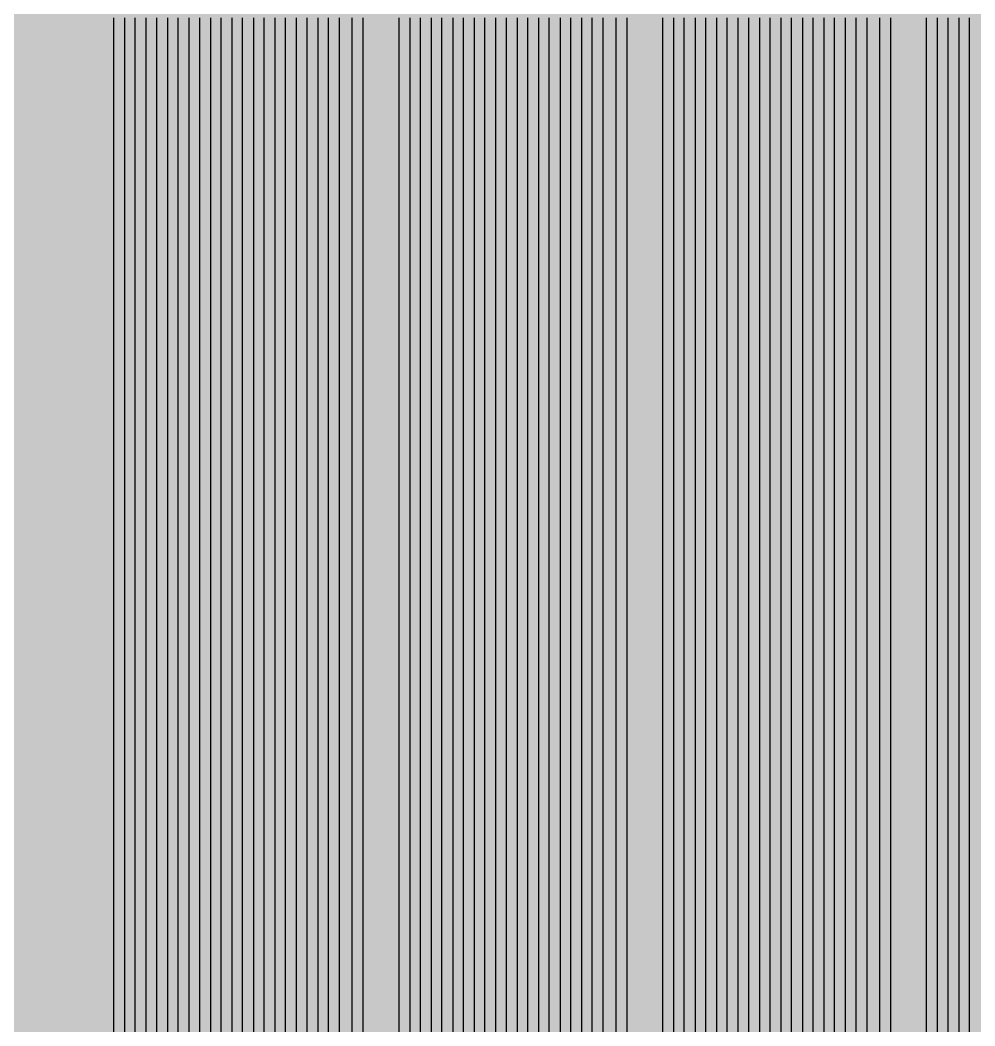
# Model space of a CAD drawing. Header units: metres. Extents: x -7240 to 10960, y -29667 to 1823.
# Drawn here: x -59.8 to 251.5, y -15561.6 to -15233.6 of the extents above; entities that cross this region are included whole.
import ezdxf

# ---------------------------------------------------------------- set-up
doc = ezdxf.new("R2010")
doc.units = ezdxf.units.M
doc.layers.add('Metal1', color=4, linetype='CONTINUOUS')
doc.layers.add('Polyimide', color=7, linetype='CONTINUOUS')

msp = doc.modelspace()

# ---------------------------------------------------------------- hatches: boundary and pattern name
at = {"layer": 'Polyimide'}
msp.add_hatch(color=7, dxfattribs=at).paths.add_polyline_path([(4088.45, -11806.89), (4098.72, -11851.21), (4115.58, -11893.47), (4138.63, -11932.7), (4167.35, -11967.99), (4201.08, -11998.53), (4239.03, -12023.62), (4280.35, -12042.68), (4349.18, -12073.73), (4413.2, -12113.76), (4471.26, -12162.04), (4522.3, -12217.69), (4565.39, -12279.7), (4599.74, -12346.94), (4624.73, -12418.19), (4639.91, -12492.16), (4645, -12567.5), (4639.91, -12642.84), (4624.73, -12716.8), (4599.74, -12788.06), (4565.39, -12855.3), (4522.3, -12917.31), (4471.26, -12972.96), (4413.2, -13021.24), (4349.18, -13061.27), (4280.35, -13092.32), (4239.03, -13111.38), (4201.08, -13136.47), (4167.35, -13167.01), (4138.63, -13202.3), (4115.58, -13241.52), (4098.72, -13283.78), (4088.45, -13328.11), (4085, -13373.48), (4085, -13567.5), (4099.45, -13861.55), (4142.64, -14152.77), (4214.18, -14438.35), (4313.36, -14715.55), (4439.24, -14981.69), (4590.59, -15234.21), (4765.97, -15470.68), (4963.68, -15688.82), (5181.82, -15886.53), (5418.29, -16061.91), (5670.81, -16213.26), (5936.95, -16339.14), (6214.15, -16438.32), (6499.73, -16509.85), (6790.95, -16553.05), (7085, -16567.5), (9960.38, -16567.5), (10038.79, -16571.35), (10116.45, -16582.87), (10192.6, -16601.95), (10266.52, -16628.4), (10337.49, -16661.96), (10404.83, -16702.32), (10467.89, -16749.09), (10526.06, -16801.81), (10578.78, -16859.98), (10625.55, -16923.04), (10665.91, -16990.38), (10699.48, -17061.35), (10725.93, -17135.27), (10745, -17211.43), (10756.52, -17289.08), (10760.38, -17367.5), (10760.38, -21957.3), (10721.61, -22012.91), (10685.97, -22070.59), (10653.58, -22130.14), (10624.53, -22191.39), (10598.92, -22254.16), (10576.82, -22318.25), (10558.3, -22383.46), (10543.41, -22449.6), (10532.21, -22516.46), (10524.72, -22583.84), (10520.97, -22651.53), (10520.97, -22719.32), (10524.72, -22787.01), (10532.21, -22854.38), (10543.41, -22921.24), (10558.3, -22987.38), (10576.82, -23052.6), (10598.92, -23116.68), (10624.53, -23179.45), (10653.58, -23240.71), (10685.97, -23300.26), (10721.61, -23357.93), (10760.38, -23413.54), (10760.38, -28667.5), (10756.52, -28745.91), (10745, -28823.57), (10725.93, -28899.73), (10699.48, -28973.65), (10665.91, -29044.62), (10625.55, -29111.96), (10578.78, -29175.01), (10526.06, -29233.19), (10467.89, -29285.91), (10404.83, -29332.68), (10337.49, -29373.04), (10266.52, -29406.6), (10192.6, -29433.05), (10116.45, -29452.13), (10038.79, -29463.65), (9960.38, -29467.5), (-6239.63, -29467.5), (-6318.04, -29463.65), (-6395.7, -29452.13), (-6471.85, -29433.05), (-6545.77, -29406.6), (-6616.74, -29373.04), (-6684.08, -29332.68), (-6747.14, -29285.91), (-6805.31, -29233.19), (-6858.03, -29175.01), (-6904.8, -29111.96), (-6945.16, -29044.62), (-6978.73, -28973.65), (-7005.18, -28899.73), (-7024.25, -28823.57), (-7035.77, -28745.91), (-7039.63, -28667.5), (-7039.63, -23426.32), (-6999.36, -23370.07), (-6962.33, -23311.63), (-6928.66, -23251.2), (-6898.45, -23188.96), (-6871.81, -23125.12), (-6848.81, -23059.88), (-6829.53, -22993.44), (-6814.04, -22926.02), (-6802.37, -22857.83), (-6794.57, -22789.09), (-6790.67, -22720.02), (-6790.67, -22650.84), (-6794.57, -22581.77), (-6802.37, -22513.03), (-6814.04, -22444.84), (-6829.53, -22377.42), (-6848.81, -22310.98), (-6871.81, -22245.74), (-6898.45, -22181.89), (-6928.66, -22119.66), (-6962.33, -22059.22), (-6999.36, -22000.79), (-7039.63, -21944.54), (-7039.63, -17367.5), (-7035.77, -17289.08), (-7024.25, -17211.43), (-7005.18, -17135.27), (-6978.73, -17061.35), (-6945.16, -16990.38), (-6904.8, -16923.04), (-6858.03, -16859.98), (-6805.31, -16801.81), (-6747.14, -16749.09), (-6684.08, -16702.32), (-6616.74, -16661.96), (-6545.77, -16628.4), (-6471.85, -16601.95), (-6395.7, -16582.87), (-6318.04, -16571.35), (-6239.63, -16567.5), (-3334, -16567.5), (-3039.95, -16553.05), (-2748.73, -16509.85), (-2463.15, -16438.32), (-2185.95, -16339.14), (-1919.81, -16213.26), (-1667.29, -16061.91), (-1430.82, -15886.53), (-1212.68, -15688.82), (-1014.97, -15470.68), (-839.59, -15234.21), (-688.24, -14981.69), (-562.36, -14715.55), (-463.18, -14438.35), (-391.64, -14152.77), (-348.45, -13861.55), (-334, -13567.5), (-334, -13373.48), (-337.45, -13328.11), (-347.72, -13283.78), (-364.58, -13241.52), (-387.63, -13202.3), (-416.35, -13167.01), (-450.08, -13136.47), (-488.03, -13111.38), (-529.35, -13092.32), (-529.35, -13092.32), (-598.18, -13061.27), (-662.2, -13021.24), (-720.26, -12972.96), (-771.3, -12917.31), (-814.39, -12855.3), (-848.74, -12788.06), (-873.73, -12716.8), (-888.91, -12642.84), (-894, -12567.5), (-888.91, -12492.16), (-873.73, -12418.19), (-848.74, -12346.94), (-814.39, -12279.7), (-771.3, -12217.69), (-720.26, -12162.04), (-662.2, -12113.76), (-598.18, -12073.73), (-529.35, -12042.68), (-488.03, -12023.62), (-450.08, -11998.53), (-416.35, -11967.99), (-387.63, -11932.7), (-364.58, -11893.47), (-347.72, -11851.21), (-337.45, -11806.89), (-334, -11761.52), (-334, -11074.31), (-337.45, -11028.94), (-347.72, -10984.62), (-364.58, -10942.36), (-387.63, -10903.13), (-416.35, -10867.84), (-450.08, -10837.3), (-488.03, -10812.21), (-529.35, -10793.16), (-529.35, -10793.16), (-598.18, -10762.1), (-662.2, -10722.07), (-720.26, -10673.8), (-771.3, -10618.15), (-814.39, -10556.13), (-848.74, -10488.89), (-873.73, -10417.64), (-888.91, -10343.67), (-894, -10268.33), (-888.91, -10192.99), (-873.73, -10119.03), (-848.74, -10047.77), (-814.39, -9980.53), (-771.3, -9918.52), (-720.26, -9862.87), (-662.2, -9814.59), (-598.18, -9774.56), (-529.35, -9743.51), (-488.03, -9724.45), (-450.08, -9699.36), (-416.35, -9668.82), (-387.63, -9633.53), (-364.58, -9594.31), (-347.72, -9552.05), (-337.45, -9507.72), (-334, -9462.35), (-334, -8775.14), (-337.45, -8729.78), (-347.72, -8685.45), (-364.58, -8643.19), (-387.63, -8603.96), (-416.35, -8568.68), (-450.08, -8538.14), (-488.03, -8513.05), (-529.35, -8493.99), (-529.35, -8493.99), (-598.18, -8462.94), (-662.2, -8422.91), (-720.26, -8374.63), (-771.3, -8318.98), (-814.39, -8256.97), (-848.74, -8189.73), (-873.73, -8118.47), (-888.91, -8044.5), (-894, -7969.17), (-888.91, -7893.83), (-873.73, -7819.86), (-848.74, -7748.61), (-814.39, -7681.36), (-771.3, -7619.35), (-720.26, -7563.7), (-662.2, -7515.42), (-598.18, -7475.4), (-529.35, -7444.34), (-529.35, -7444.34), (-488.03, -7425.28), (-450.08, -7400.2), (-416.35, -7369.66), (-387.63, -7334.37), (-364.58, -7295.14), (-347.72, -7252.88), (-337.45, -7208.56), (-334, -7163.19), (-334, -6475.98), (-337.45, -6430.61), (-347.72, -6386.29), (-364.58, -6344.02), (-387.63, -6304.8), (-416.35, -6269.51), (-450.08, -6238.97), (-488.03, -6213.88), (-529.35, -6194.82), (-529.35, -6194.82), (-598.18, -6163.77), (-662.2, -6123.74), (-720.26, -6075.46), (-771.3, -6019.81), (-814.39, -5957.8), (-848.74, -5890.56), (-873.73, -5819.31), (-888.91, -5745.34), (-894, -5670), (-888.91, -5594.66), (-873.73, -5520.69), (-848.74, -5449.44), (-814.39, -5382.2), (-771.3, -5320.19), (-720.26, -5264.54), (-662.2, -5216.26), (-598.18, -5176.23), (-529.35, -5145.18), (-529.35, -5145.18), (-488.03, -5126.12), (-450.08, -5101.03), (-416.35, -5070.49), (-387.63, -5035.2), (-364.58, -4995.98), (-347.72, -4953.71), (-337.45, -4909.39), (-334, -4864.02), (-334, 380), (-334, 1522.5), (-289, 1522.5), (-288.78, 1515.63), (-288.1, 1508.79), (-286.98, 1502.02), (-285.42, 1495.32), (-283.43, 1488.75), (-281.01, 1482.32), (-278.17, 1476.06), (-274.93, 1470), (-271.3, 1464.17), (-267.3, 1458.58), (-262.94, 1453.27), (-258.25, 1448.25), (-253.23, 1443.56), (-247.92, 1439.2), (-242.33, 1435.2), (-236.5, 1431.57), (-230.44, 1428.33), (-224.18, 1425.49), (-217.75, 1423.07), (-211.18, 1421.08), (-204.48, 1419.52), (-197.71, 1418.4), (-190.87, 1417.72), (-184, 1417.5), (-177.13, 1417.72), (-170.29, 1418.4), (-163.52, 1419.52), (-156.82, 1421.08), (-150.25, 1423.07), (-143.82, 1425.49), (-137.56, 1428.33), (-131.5, 1431.57), (-125.67, 1435.2), (-120.08, 1439.2), (-114.77, 1443.56), (-109.75, 1448.25), (-105.06, 1453.27), (-100.7, 1458.58), (-96.7, 1464.17), (-93.07, 1470), (-89.83, 1476.06), (-86.99, 1482.32), (-84.57, 1488.75), (-82.58, 1495.32), (-81.02, 1502.02), (-79.9, 1508.79), (-79.22, 1515.63), (-79, 1522.5), (1786, 1522.5), (3835, 1522.5), (3835.21, 1529.04), (3835.86, 1535.55), (3836.92, 1542.01), (3838.41, 1548.38), (3840.31, 1554.64), (3842.61, 1560.77), (3845.31, 1566.73), (3848.4, 1572.5), (3851.85, 1578.06), (3855.66, 1583.38), (3859.82, 1588.43), (3864.29, 1593.21), (3869.07, 1597.68), (3874.12, 1601.84), (3879.44, 1605.65), (3885, 1609.1), (3890.77, 1612.19), (3896.73, 1614.89), (3902.86, 1617.19), (3909.12, 1619.09), (3915.49, 1620.58), (3921.95, 1621.64), (3928.46, 1622.29), (3935, 1622.5), (3941.54, 1622.29), (3948.05, 1621.64), (3954.51, 1620.58), (3960.88, 1619.09), (3967.14, 1617.19), (3973.27, 1614.89), (3979.23, 1612.19), (3985, 1609.1), (3990.56, 1605.65), (3995.88, 1601.84), (4000.93, 1597.68), (4005.71, 1593.21), (4010.18, 1588.43), (4014.34, 1583.38), (4018.15, 1578.06), (4021.6, 1572.5), (4024.69, 1566.73), (4027.39, 1560.77), (4029.69, 1554.64), (4031.59, 1548.38), (4033.08, 1542.01), (4034.14, 1535.55), (4034.79, 1529.04), (4035, 1522.5), (4085, 1522.5), (4085, 380), (4085, 330), (4085, -4864.02), (4088.45, -4909.39), (4098.72, -4953.71), (4115.58, -4995.98), (4138.63, -5035.2), (4167.35, -5070.49), (4201.08, -5101.03), (4239.03, -5126.12), (4280.35, -5145.18), (4280.35, -5145.18), (4349.18, -5176.23), (4413.2, -5216.26), (4471.26, -5264.54), (4522.3, -5320.19), (4565.39, -5382.2), (4599.74, -5449.44), (4624.73, -5520.69), (4639.91, -5594.66), (4645, -5670), (4639.91, -5745.34), (4624.73, -5819.31), (4599.74, -5890.56), (4565.39, -5957.8), (4522.3, -6019.81), (4471.26, -6075.46), (4413.2, -6123.74), (4349.18, -6163.77), (4280.35, -6194.82), (4239.03, -6213.88), (4201.08, -6238.97), (4167.35, -6269.51), (4138.63, -6304.8), (4115.58, -6344.02), (4098.72, -6386.29), (4088.45, -6430.61), (4085, -6475.98), (4085, -11761.52), (4088.45, -11806.89)])

# ---------------------------------------------------------------- linework, layer by layer
at = {"layer": 'Metal1'}
for points in [[(-29.25, -15575.7), (-29.25, -15552.84), (-29.25, -15529.98), (-29.25, -15507.13), (-29.25, -15484.27), (-29.25, -15461.41), (-29.25, -15438.56), (-29.25, -15415.7), (-29.25, -15392.84), (-29.25, -15369.99), (-29.25, -15347.13), (-29.25, -15324.27), (-29.25, -15301.42), (-29.25, -15278.56), (-29.25, -15255.7), (-29.25, -15232.85)], [(-25.75, -15232.85), (-25.75, -15255.7), (-25.75, -15278.56), (-25.75, -15301.42), (-25.75, -15324.27), (-25.75, -15347.13), (-25.75, -15369.99), (-25.75, -15392.84), (-25.75, -15415.7), (-25.75, -15438.56), (-25.75, -15461.41), (-25.75, -15484.27), (-25.75, -15507.13), (-25.75, -15529.98), (-25.75, -15552.84), (-25.75, -15575.7)], [(-22.25, -15575.7), (-22.25, -15552.84), (-22.25, -15529.98), (-22.25, -15507.13), (-22.25, -15484.27), (-22.25, -15461.41), (-22.25, -15438.56), (-22.25, -15415.7), (-22.25, -15392.84), (-22.25, -15369.99), (-22.25, -15347.13), (-22.25, -15324.27), (-22.25, -15301.42), (-22.25, -15278.56), (-22.25, -15255.7), (-22.25, -15232.85)], [(-18.75, -15232.85), (-18.75, -15255.7), (-18.75, -15278.56), (-18.75, -15301.42), (-18.75, -15324.27), (-18.75, -15347.13), (-18.75, -15369.99), (-18.75, -15392.84), (-18.75, -15415.7), (-18.75, -15438.56), (-18.75, -15461.41), (-18.75, -15484.27), (-18.75, -15507.13), (-18.75, -15529.98), (-18.75, -15552.84), (-18.75, -15575.7)], [(-15.25, -15575.7), (-15.25, -15552.84), (-15.25, -15529.98), (-15.25, -15507.13), (-15.25, -15484.27), (-15.25, -15461.41), (-15.25, -15438.56), (-15.25, -15415.7), (-15.25, -15392.84), (-15.25, -15369.99), (-15.25, -15347.13), (-15.25, -15324.27), (-15.25, -15301.42), (-15.25, -15278.56), (-15.25, -15255.7), (-15.25, -15232.85)], [(-11.75, -15232.85), (-11.75, -15255.7), (-11.75, -15278.56), (-11.75, -15301.42), (-11.75, -15324.27), (-11.75, -15347.13), (-11.75, -15369.99), (-11.75, -15392.84), (-11.75, -15415.7), (-11.75, -15438.56), (-11.75, -15461.41), (-11.75, -15484.27), (-11.75, -15507.13), (-11.75, -15529.98), (-11.75, -15552.84), (-11.75, -15575.7)], [(-8.25, -15575.7), (-8.25, -15552.84), (-8.25, -15529.98), (-8.25, -15507.13), (-8.25, -15484.27), (-8.25, -15461.41), (-8.25, -15438.56), (-8.25, -15415.7), (-8.25, -15392.84), (-8.25, -15369.99), (-8.25, -15347.13), (-8.25, -15324.27), (-8.25, -15301.42), (-8.25, -15278.56), (-8.25, -15255.7), (-8.25, -15232.85)], [(-4.75, -15232.85), (-4.75, -15255.7), (-4.75, -15278.56), (-4.75, -15301.42), (-4.75, -15324.27), (-4.75, -15347.13), (-4.75, -15369.99), (-4.75, -15392.84), (-4.75, -15415.7), (-4.75, -15438.56), (-4.75, -15461.41), (-4.75, -15484.27), (-4.75, -15507.13), (-4.75, -15529.98), (-4.75, -15552.84), (-4.75, -15575.7)], [(-1.25, -15575.7), (-1.25, -15552.84), (-1.25, -15529.98), (-1.25, -15507.13), (-1.25, -15484.27), (-1.25, -15461.41), (-1.25, -15438.56), (-1.25, -15415.7), (-1.25, -15392.84), (-1.25, -15369.99), (-1.25, -15347.13), (-1.25, -15324.27), (-1.25, -15301.42), (-1.25, -15278.56), (-1.25, -15255.7), (-1.25, -15232.85)], [(2.25, -15232.85), (2.25, -15255.7), (2.25, -15278.56), (2.25, -15301.42), (2.25, -15324.27), (2.25, -15347.13), (2.25, -15369.99), (2.25, -15392.84), (2.25, -15415.7), (2.25, -15438.56), (2.25, -15461.41), (2.25, -15484.27), (2.25, -15507.13), (2.25, -15529.98), (2.25, -15552.84), (2.25, -15575.7)], [(5.75, -15575.7), (5.75, -15552.84), (5.75, -15529.98), (5.75, -15507.13), (5.75, -15484.27), (5.75, -15461.41), (5.75, -15438.56), (5.75, -15415.7), (5.75, -15392.84), (5.75, -15369.99), (5.75, -15347.13), (5.75, -15324.27), (5.75, -15301.42), (5.75, -15278.56), (5.75, -15255.7), (5.75, -15232.85)], [(9.25, -15232.85), (9.25, -15255.7), (9.25, -15278.56), (9.25, -15301.42), (9.25, -15324.27), (9.25, -15347.13), (9.25, -15369.99), (9.25, -15392.84), (9.25, -15415.7), (9.25, -15438.56), (9.25, -15461.41), (9.25, -15484.27), (9.25, -15507.13), (9.25, -15529.98), (9.25, -15552.84), (9.25, -15575.7)], [(12.75, -15575.7), (12.75, -15552.84), (12.75, -15529.98), (12.75, -15507.13), (12.75, -15484.27), (12.75, -15461.41), (12.75, -15438.56), (12.75, -15415.7), (12.75, -15392.84), (12.75, -15369.99), (12.75, -15347.13), (12.75, -15324.27), (12.75, -15301.42), (12.75, -15278.56), (12.75, -15255.7), (12.75, -15232.85)], [(16.25, -15232.85), (16.25, -15255.7), (16.25, -15278.56), (16.25, -15301.42), (16.25, -15324.27), (16.25, -15347.13), (16.25, -15369.99), (16.25, -15392.84), (16.25, -15415.7), (16.25, -15438.56), (16.25, -15461.41), (16.25, -15484.27), (16.25, -15507.13), (16.25, -15529.98), (16.25, -15552.84), (16.25, -15575.7)], [(19.75, -15575.7), (19.75, -15552.84), (19.75, -15529.98), (19.75, -15507.13), (19.75, -15484.27), (19.75, -15461.41), (19.75, -15438.56), (19.75, -15415.7), (19.75, -15392.84), (19.75, -15369.99), (19.75, -15347.13), (19.75, -15324.27), (19.75, -15301.42), (19.75, -15278.56), (19.75, -15255.7), (19.75, -15232.85)], [(23.25, -15232.85), (23.25, -15255.7), (23.25, -15278.56), (23.25, -15301.42), (23.25, -15324.27), (23.25, -15347.13), (23.25, -15369.99), (23.25, -15392.84), (23.25, -15415.7), (23.25, -15438.56), (23.25, -15461.41), (23.25, -15484.27), (23.25, -15507.13), (23.25, -15529.98), (23.25, -15552.84), (23.25, -15575.7)], [(26.75, -15575.7), (26.75, -15552.84), (26.75, -15529.98), (26.75, -15507.13), (26.75, -15484.27), (26.75, -15461.41), (26.75, -15438.56), (26.75, -15415.7), (26.75, -15392.84), (26.75, -15369.99), (26.75, -15347.13), (26.75, -15324.27), (26.75, -15301.42), (26.75, -15278.56), (26.75, -15255.7), (26.75, -15232.85)], [(30.25, -15232.85), (30.25, -15255.7), (30.25, -15278.56), (30.25, -15301.42), (30.25, -15324.27), (30.25, -15347.13), (30.25, -15369.99), (30.25, -15392.84), (30.25, -15415.7), (30.25, -15438.56), (30.25, -15461.41), (30.25, -15484.27), (30.25, -15507.13), (30.25, -15529.98), (30.25, -15552.84), (30.25, -15575.7)], [(33.75, -15575.7), (33.75, -15552.84), (33.75, -15529.98), (33.75, -15507.13), (33.75, -15484.27), (33.75, -15461.41), (33.75, -15438.56), (33.75, -15415.7), (33.75, -15392.84), (33.75, -15369.99), (33.75, -15347.13), (33.75, -15324.27), (33.75, -15301.42), (33.75, -15278.56), (33.75, -15255.7), (33.75, -15232.85)], [(37.25, -15232.85), (37.25, -15255.7), (37.25, -15278.56), (37.25, -15301.42), (37.25, -15324.27), (37.25, -15347.13), (37.25, -15369.99), (37.25, -15392.84), (37.25, -15415.7), (37.25, -15438.56), (37.25, -15461.41), (37.25, -15484.27), (37.25, -15507.13), (37.25, -15529.98), (37.25, -15552.84), (37.25, -15575.7)], [(40.75, -15575.7), (40.75, -15552.84), (40.75, -15529.98), (40.75, -15507.13), (40.75, -15484.27), (40.75, -15461.41), (40.75, -15438.56), (40.75, -15415.7), (40.75, -15392.84), (40.75, -15369.99), (40.75, -15347.13), (40.75, -15324.27), (40.75, -15301.42), (40.75, -15278.56), (40.75, -15255.7), (40.75, -15232.85)], [(44.25, -15232.85), (44.25, -15255.7), (44.25, -15278.56), (44.25, -15301.42), (44.25, -15324.27), (44.25, -15347.13), (44.25, -15369.99), (44.25, -15392.84), (44.25, -15415.7), (44.25, -15438.56), (44.25, -15461.41), (44.25, -15484.27), (44.25, -15507.13), (44.25, -15529.98), (44.25, -15552.84), (44.25, -15575.7)], [(48.5, -15575.7), (48.5, -15552.84), (48.5, -15529.98), (48.5, -15507.13), (48.5, -15484.27), (48.5, -15461.41), (48.5, -15438.56), (48.5, -15415.7), (48.5, -15392.84), (48.5, -15369.99), (48.5, -15347.13), (48.5, -15324.27), (48.5, -15301.42), (48.5, -15278.56), (48.5, -15255.7), (48.5, -15232.85)], [(52, -15232.85), (52, -15255.7), (52, -15278.56), (52, -15301.42), (52, -15324.27), (52, -15347.13), (52, -15369.99), (52, -15392.84), (52, -15415.7), (52, -15438.56), (52, -15461.41), (52, -15484.27), (52, -15507.13), (52, -15529.98), (52, -15552.84), (52, -15575.7)], [(63.75, -15575.7), (63.75, -15552.84), (63.75, -15529.98), (63.75, -15507.13), (63.75, -15484.27), (63.75, -15461.41), (63.75, -15438.56), (63.75, -15415.7), (63.75, -15392.84), (63.75, -15369.99), (63.75, -15347.13), (63.75, -15324.27), (63.75, -15301.42), (63.75, -15278.56), (63.75, -15255.7), (63.75, -15232.85)], [(67.25, -15232.85), (67.25, -15255.7), (67.25, -15278.56), (67.25, -15301.42), (67.25, -15324.27), (67.25, -15347.13), (67.25, -15369.99), (67.25, -15392.84), (67.25, -15415.7), (67.25, -15438.56), (67.25, -15461.41), (67.25, -15484.27), (67.25, -15507.13), (67.25, -15529.98), (67.25, -15552.84), (67.25, -15575.7)], [(70.75, -15575.7), (70.75, -15552.84), (70.75, -15529.98), (70.75, -15507.13), (70.75, -15484.27), (70.75, -15461.41), (70.75, -15438.56), (70.75, -15415.7), (70.75, -15392.84), (70.75, -15369.99), (70.75, -15347.13), (70.75, -15324.27), (70.75, -15301.42), (70.75, -15278.56), (70.75, -15255.7), (70.75, -15232.85)], [(74.25, -15232.85), (74.25, -15255.7), (74.25, -15278.56), (74.25, -15301.42), (74.25, -15324.27), (74.25, -15347.13), (74.25, -15369.99), (74.25, -15392.84), (74.25, -15415.7), (74.25, -15438.56), (74.25, -15461.41), (74.25, -15484.27), (74.25, -15507.13), (74.25, -15529.98), (74.25, -15552.84), (74.25, -15575.7)], [(77.75, -15575.7), (77.75, -15552.84), (77.75, -15529.98), (77.75, -15507.13), (77.75, -15484.27), (77.75, -15461.41), (77.75, -15438.56), (77.75, -15415.7), (77.75, -15392.84), (77.75, -15369.99), (77.75, -15347.13), (77.75, -15324.27), (77.75, -15301.42), (77.75, -15278.56), (77.75, -15255.7), (77.75, -15232.85)], [(81.25, -15232.85), (81.25, -15255.7), (81.25, -15278.56), (81.25, -15301.42), (81.25, -15324.27), (81.25, -15347.13), (81.25, -15369.99), (81.25, -15392.84), (81.25, -15415.7), (81.25, -15438.56), (81.25, -15461.41), (81.25, -15484.27), (81.25, -15507.13), (81.25, -15529.98), (81.25, -15552.84), (81.25, -15575.7)], [(84.75, -15575.7), (84.75, -15552.84), (84.75, -15529.98), (84.75, -15507.13), (84.75, -15484.27), (84.75, -15461.41), (84.75, -15438.56), (84.75, -15415.7), (84.75, -15392.84), (84.75, -15369.99), (84.75, -15347.13), (84.75, -15324.27), (84.75, -15301.42), (84.75, -15278.56), (84.75, -15255.7), (84.75, -15232.85)], [(88.25, -15232.85), (88.25, -15255.7), (88.25, -15278.56), (88.25, -15301.42), (88.25, -15324.27), (88.25, -15347.13), (88.25, -15369.99), (88.25, -15392.84), (88.25, -15415.7), (88.25, -15438.56), (88.25, -15461.41), (88.25, -15484.27), (88.25, -15507.13), (88.25, -15529.98), (88.25, -15552.84), (88.25, -15575.7)], [(91.75, -15575.7), (91.75, -15552.84), (91.75, -15529.98), (91.75, -15507.13), (91.75, -15484.27), (91.75, -15461.41), (91.75, -15438.56), (91.75, -15415.7), (91.75, -15392.84), (91.75, -15369.99), (91.75, -15347.13), (91.75, -15324.27), (91.75, -15301.42), (91.75, -15278.56), (91.75, -15255.7), (91.75, -15232.85)], [(95.25, -15232.85), (95.25, -15255.7), (95.25, -15278.56), (95.25, -15301.42), (95.25, -15324.27), (95.25, -15347.13), (95.25, -15369.99), (95.25, -15392.84), (95.25, -15415.7), (95.25, -15438.56), (95.25, -15461.41), (95.25, -15484.27), (95.25, -15507.13), (95.25, -15529.98), (95.25, -15552.84), (95.25, -15575.7)], [(98.75, -15575.7), (98.75, -15552.84), (98.75, -15529.98), (98.75, -15507.13), (98.75, -15484.27), (98.75, -15461.41), (98.75, -15438.56), (98.75, -15415.7), (98.75, -15392.84), (98.75, -15369.99), (98.75, -15347.13), (98.75, -15324.27), (98.75, -15301.42), (98.75, -15278.56), (98.75, -15255.7), (98.75, -15232.85)], [(102.25, -15232.85), (102.25, -15255.7), (102.25, -15278.56), (102.25, -15301.42), (102.25, -15324.27), (102.25, -15347.13), (102.25, -15369.99), (102.25, -15392.84), (102.25, -15415.7), (102.25, -15438.56), (102.25, -15461.41), (102.25, -15484.27), (102.25, -15507.13), (102.25, -15529.98), (102.25, -15552.84), (102.25, -15575.7)], [(105.75, -15575.7), (105.75, -15552.84), (105.75, -15529.98), (105.75, -15507.13), (105.75, -15484.27), (105.75, -15461.41), (105.75, -15438.56), (105.75, -15415.7), (105.75, -15392.84), (105.75, -15369.99), (105.75, -15347.13), (105.75, -15324.27), (105.75, -15301.42), (105.75, -15278.56), (105.75, -15255.7), (105.75, -15232.85)], [(109.25, -15232.85), (109.25, -15255.7), (109.25, -15278.56), (109.25, -15301.42), (109.25, -15324.27), (109.25, -15347.13), (109.25, -15369.99), (109.25, -15392.84), (109.25, -15415.7), (109.25, -15438.56), (109.25, -15461.41), (109.25, -15484.27), (109.25, -15507.13), (109.25, -15529.98), (109.25, -15552.84), (109.25, -15575.7)], [(112.75, -15575.7), (112.75, -15552.84), (112.75, -15529.98), (112.75, -15507.13), (112.75, -15484.27), (112.75, -15461.41), (112.75, -15438.56), (112.75, -15415.7), (112.75, -15392.84), (112.75, -15369.99), (112.75, -15347.13), (112.75, -15324.27), (112.75, -15301.42), (112.75, -15278.56), (112.75, -15255.7), (112.75, -15232.85)], [(116.25, -15232.85), (116.25, -15255.7), (116.25, -15278.56), (116.25, -15301.42), (116.25, -15324.27), (116.25, -15347.13), (116.25, -15369.99), (116.25, -15392.84), (116.25, -15415.7), (116.25, -15438.56), (116.25, -15461.41), (116.25, -15484.27), (116.25, -15507.13), (116.25, -15529.98), (116.25, -15552.84), (116.25, -15575.7)], [(119.75, -15575.7), (119.75, -15552.84), (119.75, -15529.98), (119.75, -15507.13), (119.75, -15484.27), (119.75, -15461.41), (119.75, -15438.56), (119.75, -15415.7), (119.75, -15392.84), (119.75, -15369.99), (119.75, -15347.13), (119.75, -15324.27), (119.75, -15301.42), (119.75, -15278.56), (119.75, -15255.7), (119.75, -15232.85)], [(123.25, -15232.85), (123.25, -15255.7), (123.25, -15278.56), (123.25, -15301.42), (123.25, -15324.27), (123.25, -15347.13), (123.25, -15369.99), (123.25, -15392.84), (123.25, -15415.7), (123.25, -15438.56), (123.25, -15461.41), (123.25, -15484.27), (123.25, -15507.13), (123.25, -15529.98), (123.25, -15552.84), (123.25, -15575.7)], [(126.75, -15575.7), (126.75, -15552.84), (126.75, -15529.98), (126.75, -15507.13), (126.75, -15484.27), (126.75, -15461.41), (126.75, -15438.56), (126.75, -15415.7), (126.75, -15392.84), (126.75, -15369.99), (126.75, -15347.13), (126.75, -15324.27), (126.75, -15301.42), (126.75, -15278.56), (126.75, -15255.7), (126.75, -15232.85)], [(130.25, -15232.85), (130.25, -15255.7), (130.25, -15278.56), (130.25, -15301.42), (130.25, -15324.27), (130.25, -15347.13), (130.25, -15369.99), (130.25, -15392.84), (130.25, -15415.7), (130.25, -15438.56), (130.25, -15461.41), (130.25, -15484.27), (130.25, -15507.13), (130.25, -15529.98), (130.25, -15552.84), (130.25, -15575.7)], [(134.5, -15575.7), (134.5, -15552.84), (134.5, -15529.98), (134.5, -15507.13), (134.5, -15484.27), (134.5, -15461.41), (134.5, -15438.56), (134.5, -15415.7), (134.5, -15392.84), (134.5, -15369.99), (134.5, -15347.13), (134.5, -15324.27), (134.5, -15301.42), (134.5, -15278.56), (134.5, -15255.7), (134.5, -15232.85)], [(138, -15232.85), (138, -15255.7), (138, -15278.56), (138, -15301.42), (138, -15324.27), (138, -15347.13), (138, -15369.99), (138, -15392.84), (138, -15415.7), (138, -15438.56), (138, -15461.41), (138, -15484.27), (138, -15507.13), (138, -15529.98), (138, -15552.84), (138, -15575.7)], [(149.75, -15575.7), (149.75, -15552.84), (149.75, -15529.98), (149.75, -15507.13), (149.75, -15484.27), (149.75, -15461.41), (149.75, -15438.56), (149.75, -15415.7), (149.75, -15392.84), (149.75, -15369.99), (149.75, -15347.13), (149.75, -15324.27), (149.75, -15301.42), (149.75, -15278.56), (149.75, -15255.7), (149.75, -15232.85)], [(153.25, -15232.85), (153.25, -15255.7), (153.25, -15278.56), (153.25, -15301.42), (153.25, -15324.27), (153.25, -15347.13), (153.25, -15369.99), (153.25, -15392.84), (153.25, -15415.7), (153.25, -15438.56), (153.25, -15461.41), (153.25, -15484.27), (153.25, -15507.13), (153.25, -15529.98), (153.25, -15552.84), (153.25, -15575.7)], [(156.75, -15575.7), (156.75, -15552.84), (156.75, -15529.98), (156.75, -15507.13), (156.75, -15484.27), (156.75, -15461.41), (156.75, -15438.56), (156.75, -15415.7), (156.75, -15392.84), (156.75, -15369.99), (156.75, -15347.13), (156.75, -15324.27), (156.75, -15301.42), (156.75, -15278.56), (156.75, -15255.7), (156.75, -15232.85)], [(160.25, -15232.85), (160.25, -15255.7), (160.25, -15278.56), (160.25, -15301.42), (160.25, -15324.27), (160.25, -15347.13), (160.25, -15369.99), (160.25, -15392.84), (160.25, -15415.7), (160.25, -15438.56), (160.25, -15461.41), (160.25, -15484.27), (160.25, -15507.13), (160.25, -15529.98), (160.25, -15552.84), (160.25, -15575.7)], [(163.75, -15575.7), (163.75, -15552.84), (163.75, -15529.98), (163.75, -15507.13), (163.75, -15484.27), (163.75, -15461.41), (163.75, -15438.56), (163.75, -15415.7), (163.75, -15392.84), (163.75, -15369.99), (163.75, -15347.13), (163.75, -15324.27), (163.75, -15301.42), (163.75, -15278.56), (163.75, -15255.7), (163.75, -15232.85)], [(167.25, -15232.85), (167.25, -15255.7), (167.25, -15278.56), (167.25, -15301.42), (167.25, -15324.27), (167.25, -15347.13), (167.25, -15369.99), (167.25, -15392.84), (167.25, -15415.7), (167.25, -15438.56), (167.25, -15461.41), (167.25, -15484.27), (167.25, -15507.13), (167.25, -15529.98), (167.25, -15552.84), (167.25, -15575.7)], [(170.75, -15575.7), (170.75, -15552.84), (170.75, -15529.98), (170.75, -15507.13), (170.75, -15484.27), (170.75, -15461.41), (170.75, -15438.56), (170.75, -15415.7), (170.75, -15392.84), (170.75, -15369.99), (170.75, -15347.13), (170.75, -15324.27), (170.75, -15301.42), (170.75, -15278.56), (170.75, -15255.7), (170.75, -15232.85)], [(174.25, -15232.85), (174.25, -15255.7), (174.25, -15278.56), (174.25, -15301.42), (174.25, -15324.27), (174.25, -15347.13), (174.25, -15369.99), (174.25, -15392.84), (174.25, -15415.7), (174.25, -15438.56), (174.25, -15461.41), (174.25, -15484.27), (174.25, -15507.13), (174.25, -15529.98), (174.25, -15552.84), (174.25, -15575.7)], [(177.75, -15575.7), (177.75, -15552.84), (177.75, -15529.98), (177.75, -15507.13), (177.75, -15484.27), (177.75, -15461.41), (177.75, -15438.56), (177.75, -15415.7), (177.75, -15392.84), (177.75, -15369.99), (177.75, -15347.13), (177.75, -15324.27), (177.75, -15301.42), (177.75, -15278.56), (177.75, -15255.7), (177.75, -15232.85)], [(181.25, -15232.85), (181.25, -15255.7), (181.25, -15278.56), (181.25, -15301.42), (181.25, -15324.27), (181.25, -15347.13), (181.25, -15369.99), (181.25, -15392.84), (181.25, -15415.7), (181.25, -15438.56), (181.25, -15461.41), (181.25, -15484.27), (181.25, -15507.13), (181.25, -15529.98), (181.25, -15552.84), (181.25, -15575.7)], [(184.75, -15575.7), (184.75, -15552.84), (184.75, -15529.98), (184.75, -15507.13), (184.75, -15484.27), (184.75, -15461.41), (184.75, -15438.56), (184.75, -15415.7), (184.75, -15392.84), (184.75, -15369.99), (184.75, -15347.13), (184.75, -15324.27), (184.75, -15301.42), (184.75, -15278.56), (184.75, -15255.7), (184.75, -15232.85)], [(188.25, -15232.85), (188.25, -15255.7), (188.25, -15278.56), (188.25, -15301.42), (188.25, -15324.27), (188.25, -15347.13), (188.25, -15369.99), (188.25, -15392.84), (188.25, -15415.7), (188.25, -15438.56), (188.25, -15461.41), (188.25, -15484.27), (188.25, -15507.13), (188.25, -15529.98), (188.25, -15552.84), (188.25, -15575.7)], [(191.75, -15575.7), (191.75, -15552.84), (191.75, -15529.98), (191.75, -15507.13), (191.75, -15484.27), (191.75, -15461.41), (191.75, -15438.56), (191.75, -15415.7), (191.75, -15392.84), (191.75, -15369.99), (191.75, -15347.13), (191.75, -15324.27), (191.75, -15301.42), (191.75, -15278.56), (191.75, -15255.7), (191.75, -15232.85)], [(195.25, -15232.85), (195.25, -15255.7), (195.25, -15278.56), (195.25, -15301.42), (195.25, -15324.27), (195.25, -15347.13), (195.25, -15369.99), (195.25, -15392.84), (195.25, -15415.7), (195.25, -15438.56), (195.25, -15461.41), (195.25, -15484.27), (195.25, -15507.13), (195.25, -15529.98), (195.25, -15552.84), (195.25, -15575.7)], [(198.75, -15575.7), (198.75, -15552.84), (198.75, -15529.98), (198.75, -15507.13), (198.75, -15484.27), (198.75, -15461.41), (198.75, -15438.56), (198.75, -15415.7), (198.75, -15392.84), (198.75, -15369.99), (198.75, -15347.13), (198.75, -15324.27), (198.75, -15301.42), (198.75, -15278.56), (198.75, -15255.7), (198.75, -15232.85)], [(202.25, -15232.85), (202.25, -15255.7), (202.25, -15278.56), (202.25, -15301.42), (202.25, -15324.27), (202.25, -15347.13), (202.25, -15369.99), (202.25, -15392.84), (202.25, -15415.7), (202.25, -15438.56), (202.25, -15461.41), (202.25, -15484.27), (202.25, -15507.13), (202.25, -15529.98), (202.25, -15552.84), (202.25, -15575.7)], [(205.75, -15575.7), (205.75, -15552.84), (205.75, -15529.98), (205.75, -15507.13), (205.75, -15484.27), (205.75, -15461.41), (205.75, -15438.56), (205.75, -15415.7), (205.75, -15392.84), (205.75, -15369.99), (205.75, -15347.13), (205.75, -15324.27), (205.75, -15301.42), (205.75, -15278.56), (205.75, -15255.7), (205.75, -15232.85)], [(209.25, -15232.85), (209.25, -15255.7), (209.25, -15278.56), (209.25, -15301.42), (209.25, -15324.27), (209.25, -15347.13), (209.25, -15369.99), (209.25, -15392.84), (209.25, -15415.7), (209.25, -15438.56), (209.25, -15461.41), (209.25, -15484.27), (209.25, -15507.13), (209.25, -15529.98), (209.25, -15552.84), (209.25, -15575.7)], [(212.75, -15575.7), (212.75, -15552.84), (212.75, -15529.98), (212.75, -15507.13), (212.75, -15484.27), (212.75, -15461.41), (212.75, -15438.56), (212.75, -15415.7), (212.75, -15392.84), (212.75, -15369.99), (212.75, -15347.13), (212.75, -15324.27), (212.75, -15301.42), (212.75, -15278.56), (212.75, -15255.7), (212.75, -15232.85)], [(216.25, -15232.85), (216.25, -15255.7), (216.25, -15278.56), (216.25, -15301.42), (216.25, -15324.27), (216.25, -15347.13), (216.25, -15369.99), (216.25, -15392.84), (216.25, -15415.7), (216.25, -15438.56), (216.25, -15461.41), (216.25, -15484.27), (216.25, -15507.13), (216.25, -15529.98), (216.25, -15552.84), (216.25, -15575.7)], [(220.5, -15575.7), (220.5, -15552.84), (220.5, -15529.98), (220.5, -15507.13), (220.5, -15484.27), (220.5, -15461.41), (220.5, -15438.56), (220.5, -15415.7), (220.5, -15392.84), (220.5, -15369.99), (220.5, -15347.13), (220.5, -15324.27), (220.5, -15301.42), (220.5, -15278.56), (220.5, -15255.7), (220.5, -15232.85)], [(224, -15232.85), (224, -15255.7), (224, -15278.56), (224, -15301.42), (224, -15324.27), (224, -15347.13), (224, -15369.99), (224, -15392.84), (224, -15415.7), (224, -15438.56), (224, -15461.41), (224, -15484.27), (224, -15507.13), (224, -15529.98), (224, -15552.84), (224, -15575.7)], [(235.75, -15575.7), (235.75, -15552.84), (235.75, -15529.98), (235.75, -15507.13), (235.75, -15484.27), (235.75, -15461.41), (235.75, -15438.56), (235.75, -15415.7), (235.75, -15392.84), (235.75, -15369.99), (235.75, -15347.13), (235.75, -15324.27), (235.75, -15301.42), (235.75, -15278.56), (235.75, -15255.7), (235.75, -15232.85)], [(239.25, -15232.85), (239.25, -15255.7), (239.25, -15278.56), (239.25, -15301.42), (239.25, -15324.27), (239.25, -15347.13), (239.25, -15369.99), (239.25, -15392.84), (239.25, -15415.7), (239.25, -15438.56), (239.25, -15461.41), (239.25, -15484.27), (239.25, -15507.13), (239.25, -15529.98), (239.25, -15552.84), (239.25, -15575.7)], [(242.75, -15575.7), (242.75, -15552.84), (242.75, -15529.98), (242.75, -15507.13), (242.75, -15484.27), (242.75, -15461.41), (242.75, -15438.56), (242.75, -15415.7), (242.75, -15392.84), (242.75, -15369.99), (242.75, -15347.13), (242.75, -15324.27), (242.75, -15301.42), (242.75, -15278.56), (242.75, -15255.7), (242.75, -15232.85)], [(246.25, -15232.85), (246.25, -15255.7), (246.25, -15278.56), (246.25, -15301.42), (246.25, -15324.27), (246.25, -15347.13), (246.25, -15369.99), (246.25, -15392.84), (246.25, -15415.7), (246.25, -15438.56), (246.25, -15461.41), (246.25, -15484.27), (246.25, -15507.13), (246.25, -15529.98), (246.25, -15552.84), (246.25, -15575.7)], [(249.75, -15575.7), (249.75, -15552.84), (249.75, -15529.98), (249.75, -15507.13), (249.75, -15484.27), (249.75, -15461.41), (249.75, -15438.56), (249.75, -15415.7), (249.75, -15392.84), (249.75, -15369.99), (249.75, -15347.13), (249.75, -15324.27), (249.75, -15301.42), (249.75, -15278.56), (249.75, -15255.7), (249.75, -15232.85)]]:
    msp.add_lwpolyline(points, dxfattribs=at)

doc.saveas('drawing.dxf')
